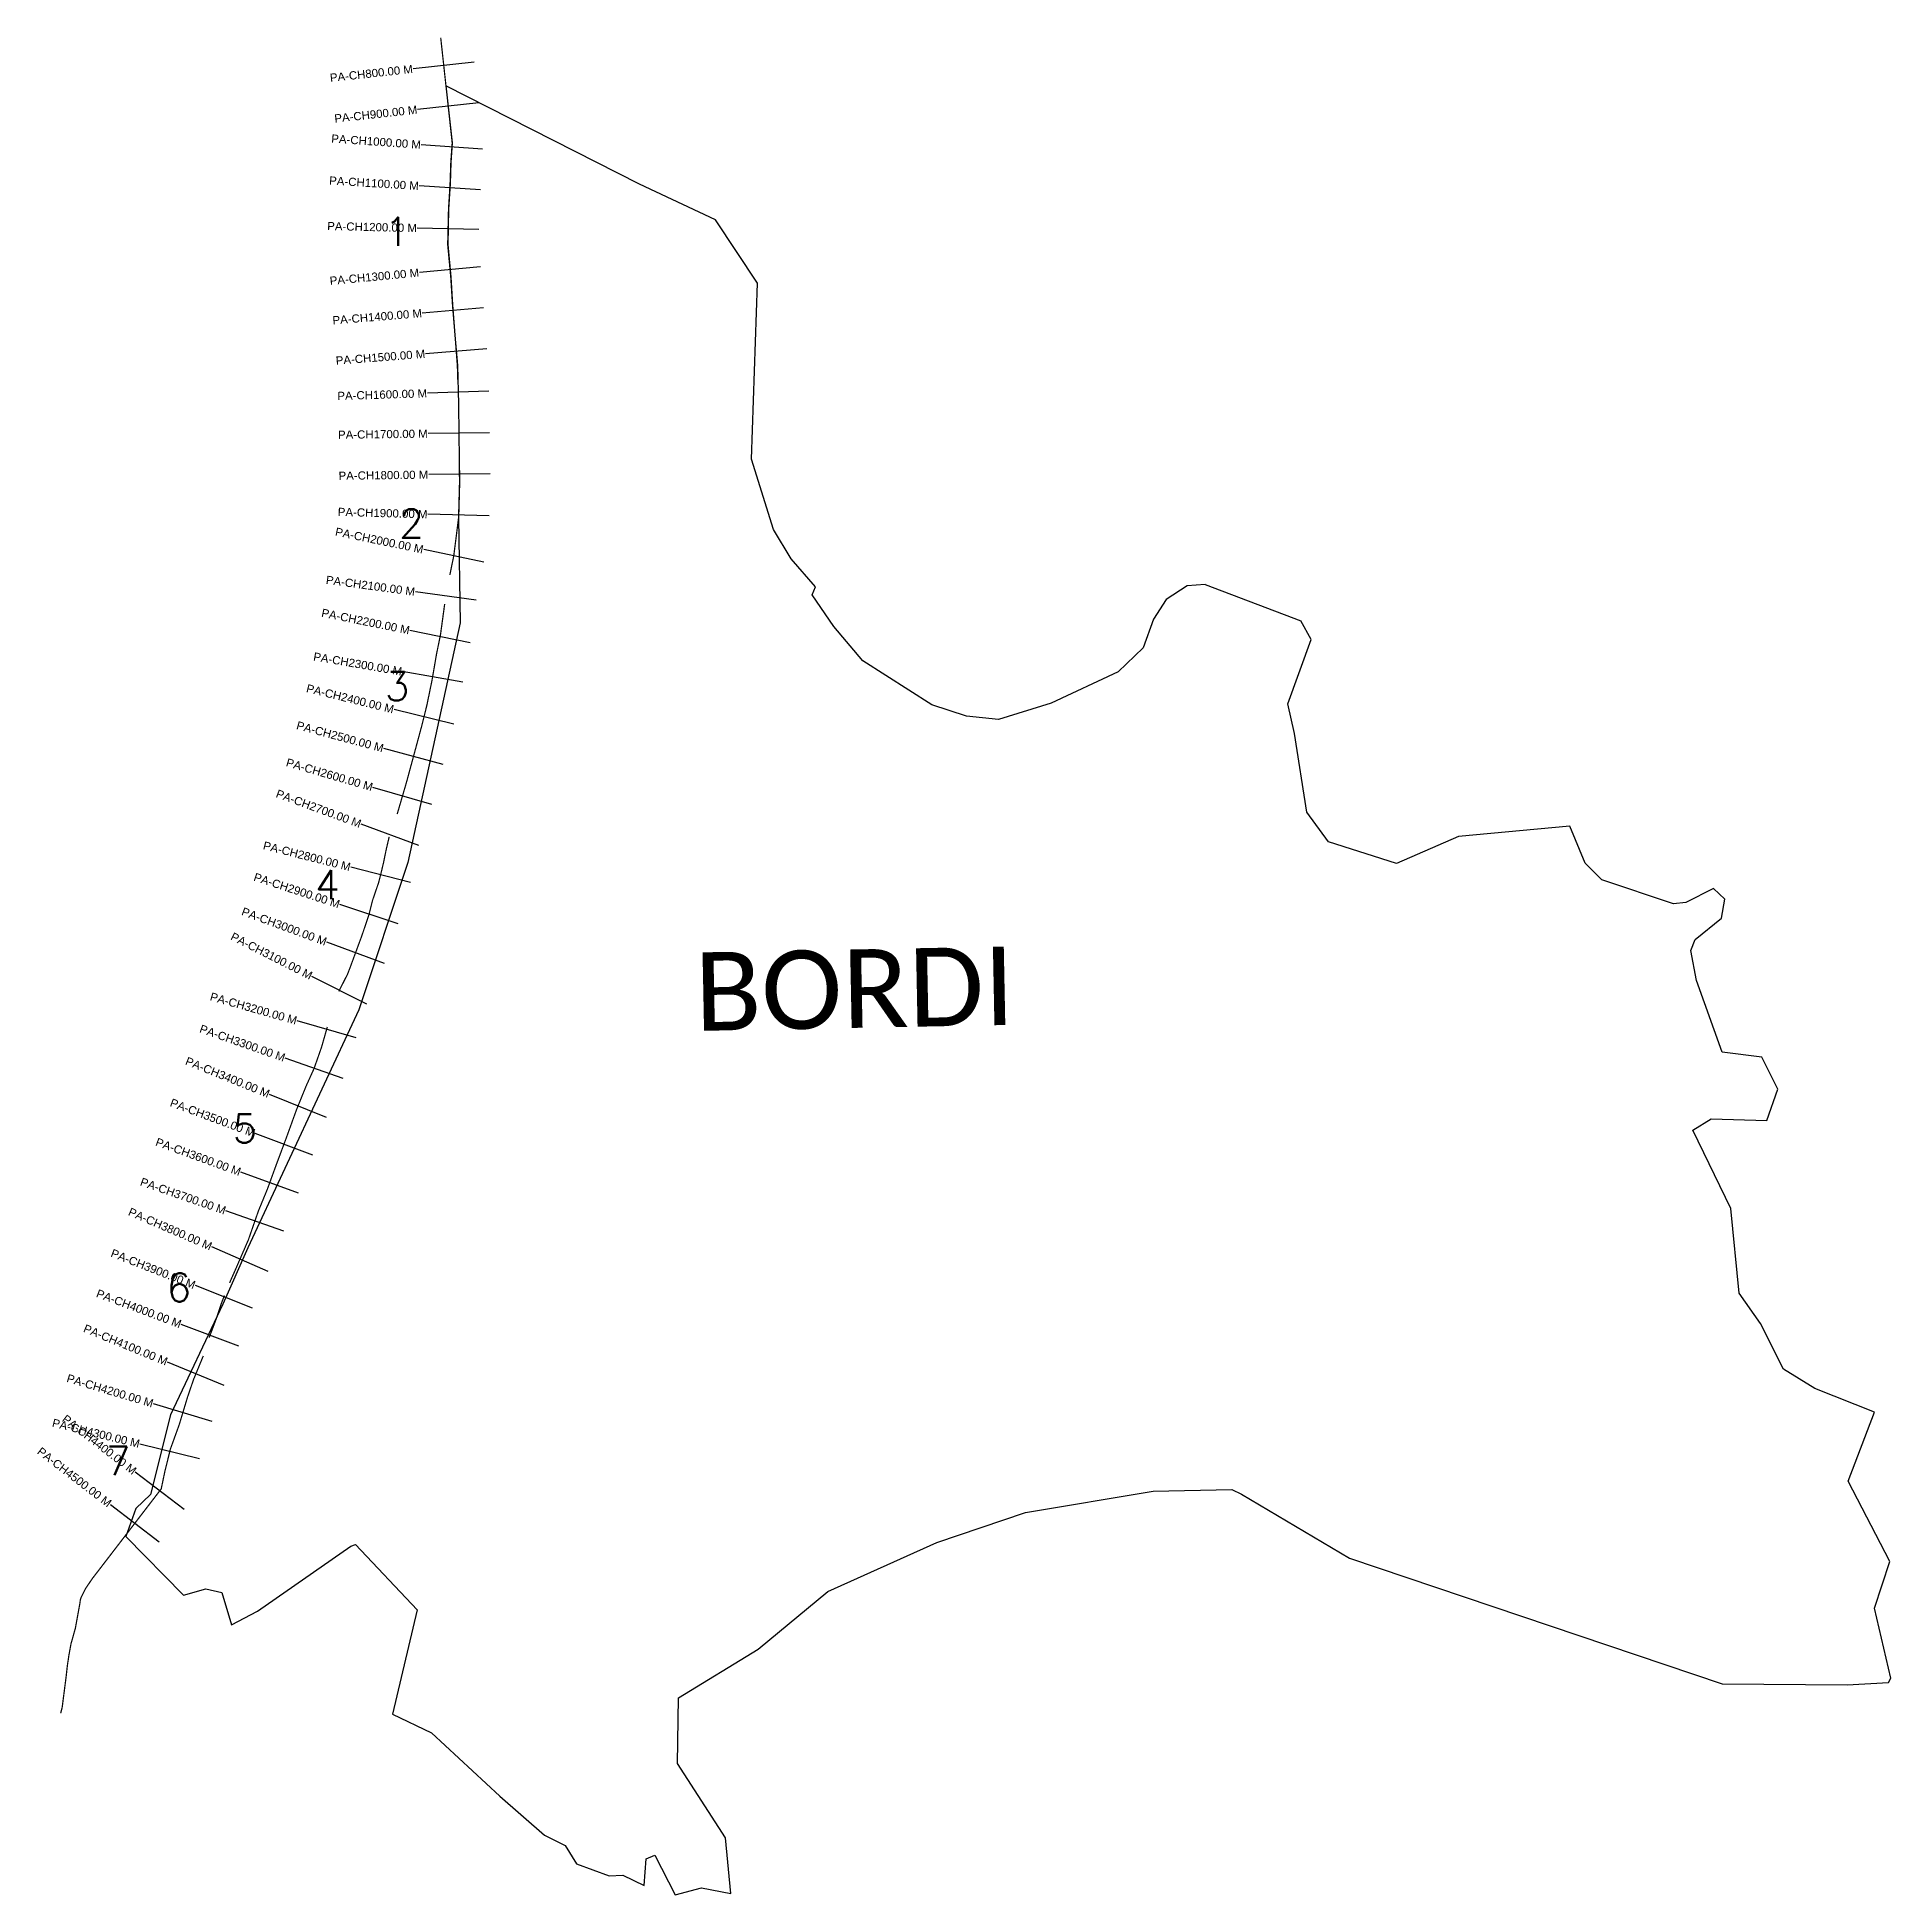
# Model space of a CAD drawing. Header units: metres. Extents: x 262506 to 267030, y 2222791 to 2227325.
import ezdxf
from ezdxf.enums import TextEntityAlignment as Align

# ---------------------------------------------------------------- set-up
doc = ezdxf.new("R2010")
doc.units = ezdxf.units.M
for name, color, linetype in [('CS', 134, 'Continuous'), ('CSMark', 6, 'Continuous'), ('NATURALLY PROTECTED', 3, 'Continuous'), ('village', 3, 'Continuous'), ('VILLAGE NAME', 250, 'Continuous')]:
    doc.layers.add(name, color=color, linetype=linetype)
doc.styles.add('DynamicDimensions', font='arial.ttf')
doc.styles.get("Standard").update_dxf_attribs({"font": 'simplex.shx'})

msp = doc.modelspace()

# ---------------------------------------------------------------- linework, layer by layer
at = {"color": 6, "flags": 128}
msp.add_lwpolyline([(265357, 2225988.5), (265590.1, 2225899.9)], dxfattribs=at)
at = {"layer": 'CS'}
for p, q in [((263572.8, 2227263.8), (263423.7, 2227247.5)), ((263583.7, 2227164.4), (263434.5, 2227148.1)), ((263593, 2227051.6), (263443.4, 2227062.1)), ((263588, 2226952.4), (263438.3, 2226961.6)), ((263583.8, 2226855.4), (263433.8, 2226858.8)), ((263588.3, 2226764.3), (263439, 2226750.4)), ((263595.5, 2226663.8), (263446, 2226651.5)), ((263603.6, 2226563.7), (263454, 2226552.1)), ((263608.4, 2226460.4), (263458.5, 2226455.8)), ((263610.2, 2226359), (263460.2, 2226357.2)), ((263611.5, 2226259.1), (263461.5, 2226257.1)), ((263609.5, 2226156.1), (263459.6, 2226160.2)), ((263596.2, 2226043.7), (263449.3, 2226074)), ((263577.6, 2225950.7), (263429, 2225971)), ((263562.9, 2225846.9), (263415.9, 2225876.7)), ((263545, 2225750.7), (263397.2, 2225776.3)), ((263522.8, 2225647.8), (263377.2, 2225683.7)), ((263496.8, 2225549.5), (263352, 2225588.7)), ((263469.5, 2225451.7), (263325.6, 2225493.8)), ((263437.3, 2225351.6), (263296.6, 2225403.6)), ((263416.8, 2225261.9), (263271.4, 2225298.8)), ((263387.3, 2225161.1), (263244.7, 2225207.7)), ((263353.4, 2225064.1), (263212.7, 2225116)), ((263310.3, 2224964.4), (263176.6, 2225032.4)), ((263284.6, 2224882.9), (263140.3, 2224923.9)), ((263252.7, 2224783.4), (263111.2, 2224833)), ((263212.1, 2224688), (263073.1, 2224744.6)), ((263178.4, 2224596.2), (263037.9, 2224648.7)), ((263143.9, 2224503), (263003, 2224554.3)), ((263108.2, 2224410.7), (262966.6, 2224460.1)), ((263069.8, 2224312.5), (262932.1, 2224372.2)), ((263031.5, 2224222.9), (262892, 2224277.9)), ((262998, 2224129.9), (262857.6, 2224182.7)), ((262962.7, 2224034), (262824, 2224091.1)), ((262933.3, 2223946.2), (262789.7, 2223989.4)), ((262902.5, 2223855.1), (262756.8, 2223891)), ((262864.5, 2223731), (262745.5, 2223822.4)), ((262803.5, 2223651.7), (262684.6, 2223743.1))]:
    msp.add_line(p, q, dxfattribs=at)
at = {"layer": 'NATURALLY PROTECTED', "const_width": 3, "flags": 128}
for points in [[(263490.9, 2227323.2), (263518.9, 2227066.8), (263515.5, 2227018.5), (263513.7, 2226966.5), (263509.9, 2226904.8), (263507.9, 2226818.3), (263515.4, 2226738.9), (263519.6, 2226671.5), (263525.7, 2226597.7), (263531.5, 2226523.2), (263532.9, 2226477.8)], [(263536.1, 2226291.4), (263536.8, 2226238.5), (263534.4, 2226150.9), (263522.8, 2226059.1), (263513.2, 2226012.3)], [(263500.6, 2225941.4), (263490.5, 2225867.4), (263480.5, 2225818.2), (263469.6, 2225754.8), (263457.2, 2225694.8), (263445.2, 2225646.2), (263429.5, 2225588), (263407.3, 2225506), (263384.6, 2225428.4)], [(263365.3, 2225373.1), (263364.9, 2225372.1), (263357.7, 2225341.5), (263351.8, 2225312.1), (263346, 2225287.8), (263339.2, 2225261), (263324.1, 2225216.8), (263316.4, 2225185.4), (263310.2, 2225166.5), (263297.9, 2225130.3), (263285.8, 2225097.6), (263270.2, 2225055.3), (263263.6, 2225038.1), (263242.2, 2224995.9)], [(263214.1, 2224909.1), (263200, 2224859.6), (263181.6, 2224807.2), (263162.5, 2224765.1), (263139, 2224707.3), (263114.1, 2224638.5), (263090.5, 2224575.4), (263067.7, 2224512.9), (263046, 2224460.2), (263021.5, 2224389.7), (262991.2, 2224319.8), (262975.5, 2224284.4)], [(262963, 2224253.6), (262955.5, 2224234.4), (262943.1, 2224196.9), (262925.9, 2224151.3), (262925.9, 2224151.1)], [(262911.4, 2224106.2), (262887.8, 2224049.1), (262873.1, 2224006.2), (262852.5, 2223937.9), (262831.1, 2223878.9), (262817.7, 2223824.8), (262808.7, 2223781.6), (262757.6, 2223715.1), (262640.6, 2223562.8), (262623.7, 2223537.9), (262613.5, 2223517.5), (262611.2, 2223510.8), (262610.5, 2223504), (262599.1, 2223441.3), (262588.5, 2223403.5), (262583.3, 2223374.9), (262579.7, 2223350.9), (262576.7, 2223323.9), (262567, 2223248.6), (262563.3, 2223234)]]:
    msp.add_lwpolyline(points, dxfattribs=at)
at = {"layer": 'village', "color": 6, "flags": 128}
msp.add_lwpolyline([(265357, 2225988.5), (265312.8, 2225985.4), (265261.7, 2225952.3), (265230.7, 2225904.6), (265205.6, 2225834.6), (265144.7, 2225775.7), (264981, 2225699.3), (264852.6, 2225659.3), (264774.4, 2225667.5), (264689.3, 2225695.3), (264521.5, 2225802.6), (264450.2, 2225886.1), (264397.3, 2225963.3), (264405.6, 2225983.4), (264346.3, 2226051.4), (264303, 2226123.1), (264249.6, 2226295), (264264.3, 2226724.6), (264161.2, 2226878.6), (263976.3, 2226966), (263503.7, 2227205.8), (263518.9, 2227066.8), (263515.5, 2227018.5), (263513.7, 2226966.5), (263509.9, 2226904.8), (263507.9, 2226818.3), (263515.4, 2226738.9), (263519.6, 2226671.5), (263525.7, 2226597.7), (263531.5, 2226523.2), (263534.4, 2226429.1), (263535.3, 2226356.2), (263536.8, 2226238.5), (263534.4, 2226150.9), (263538.7, 2225895.5), (263411, 2225310.7), (263291.1, 2224951), (263020, 2224369.8), (262958.8, 2224232.5), (262831.4, 2223962.3), (262782.7, 2223767.7), (262746.4, 2223733.9), (262722.7, 2223665.5), (262863.1, 2223522), (262917.4, 2223537.4), (262956.8, 2223528.6), (262980, 2223449.9), (263044, 2223483.2), (263271.8, 2223642.1), (263282.6, 2223646), (263433.4, 2223486.3), (263372.9, 2223231.9), (263468.7, 2223186.7), (263634.9, 2223032.1), (263744.4, 2222936.5), (263795, 2222911.5), (263822.2, 2222866.7), (263902.2, 2222837.4), (263935, 2222839.3), (263987.4, 2222813.8), (263992.1, 2222878.9), (264013.3, 2222888), (264063.5, 2222790.9), (264127.8, 2222807.7), (264199.3, 2222794.5), (264186, 2222929.8), (264068.5, 2223111.4), (264071.2, 2223272.1), (264265.7, 2223390.2), (264435.9, 2223531.2), (264701.5, 2223651.1), (264918, 2223724.2), (265230.1, 2223776.3), (265421.7, 2223779.9), (265445.7, 2223768.9), (265708.7, 2223612.2), (266618.4, 2223306), (266923.7, 2223303.7), (267024.9, 2223309.1), (267030.3, 2223319.7), (266990.3, 2223490.3), (267027.6, 2223604.6), (266925.9, 2223800.5), (266990, 2223968.6), (266844.8, 2224026.9), (266768.7, 2224073.7), (266712.3, 2224185.3), (266659.8, 2224259.6), (266639.8, 2224466.1), (266547.4, 2224657.4), (266591.4, 2224685.2), (266727.3, 2224680.9), (266754.2, 2224756.9), (266715.2, 2224835.3), (266618.8, 2224847.5), (266556.1, 2225022.3), (266542.2, 2225096), (266552.7, 2225122.5), (266616.7, 2225174.2), (266624.9, 2225220.9), (266597.6, 2225246.9), (266530.1, 2225212.5), (266500.1, 2225209.7), (266325.3, 2225267.9), (266284.2, 2225308.4), (266246.9, 2225399), (265974.7, 2225373.7), (265823.4, 2225308.1), (265657.5, 2225361.1), (265605, 2225432.9), (265574.5, 2225624.9), (265558.3, 2225697.7), (265615.6, 2225854.4), (265590.1, 2225899.9)], dxfattribs=at)

# ---------------------------------------------------------------- texts
at = {"char_height": 70, "attachment_point": 1}
for s, insert in [('1', (263353.8, 2226885.2)), ('2', (263389.4, 2226172.5)), ('3', (263354.5, 2225775.5)), ('4', (263184.4, 2225291.3)), ('5', (262983.1, 2224696.6)), ('6', (262821.7, 2224308.4)), ('7', (262673.4, 2223885.2))]:
    msp.add_mtext_dynamic_manual_height_columns(s, width=95.172, gutter_width=1, heights=[0], dxfattribs=dict(at, insert=insert))
at = {"layer": 'CSMark', "style": 'DynamicDimensions'}
for s, rotation, p in [('PA-CH800.00 M', 6.2287, (263422.7, 2227247.4)), ('PA-CH900.00 M', 6.2287, (263433.6, 2227148)), ('PA-CH1000.00 M', 355.977, (263442.4, 2227062.2)), ('PA-CH1100.00 M', 356.4768, (263437.3, 2226961.6)), ('PA-CH1200.00 M', 358.6894, (263432.8, 2226858.8)), ('PA-CH1300.00 M', 5.3432, (263438, 2226750.3)), ('PA-CH1400.00 M', 4.7062, (263445, 2226651.4)), ('PA-CH1500.00 M', 4.4279, (263453, 2226552.1)), ('PA-CH1600.00 M', 1.7566, (263457.5, 2226455.7)), ('PA-CH1700.00 M', 0.7173, (263459.2, 2226357.1)), ('PA-CH1800.00 M', 0.7424, (263460.5, 2226257.1)), ('PA-CH1900.00 M', 358.4123, (263458.6, 2226160.2)), ('PA-CH2000.00 M', 348.3383, (263448.4, 2226074.2)), ('PA-CH2100.00 M', 352.2224, (263428, 2225971.1)), ('PA-CH2200.00 M', 348.526, (263414.9, 2225876.9)), ('PA-CH2300.00 M', 350.1816, (263396.2, 2225776.4)), ('PA-CH2400.00 M', 346.1491, (263376.2, 2225683.9)), ('PA-CH2500.00 M', 344.8588, (263351, 2225588.9)), ('PA-CH2600.00 M', 343.672, (263324.6, 2225494.1)), ('PA-CH2700.00 M', 339.7183, (263295.7, 2225404)), ('PA-CH2800.00 M', 345.7776, (263270.4, 2225299)), ('PA-CH2900.00 M', 341.9032, (263243.8, 2225208.1)), ('PA-CH3000.00 M', 339.7329, (263211.7, 2225116.4)), ('PA-CH3100.00 M', 333.0708, (263175.7, 2225032.8)), ('PA-CH3200.00 M', 344.1107, (263139.4, 2224924.2)), ('PA-CH3300.00 M', 340.6628, (263110.3, 2224833.4)), ('PA-CH3400.00 M', 337.8603, (263072.2, 2224744.9)), ('PA-CH3500.00 M', 339.4957, (263036.9, 2224649.1)), ('PA-CH3600.00 M', 339.9772, (263002.1, 2224554.7)), ('PA-CH3700.00 M', 340.7971, (262965.6, 2224460.4)), ('PA-CH3800.00 M', 336.5799, (262931.2, 2224372.6)), ('PA-CH3900.00 M', 338.4816, (262891, 2224278.3)), ('PA-CH4000.00 M', 339.4002, (262856.7, 2224183.1)), ('PA-CH4100.00 M', 337.6279, (262823.1, 2224091.5)), ('PA-CH4200.00 M', 343.2355, (262788.7, 2223989.7)), ('PA-CH4300.00 M', 346.1512, (262755.9, 2223891.3)), ('PA-CH4400.00 M', 322.4677, (262744.7, 2223823)), ('PA-CH4500.00 M', 322.4677, (262683.8, 2223743.7))]:
    msp.add_text(s, height=20, rotation=rotation, dxfattribs=at).set_placement(p, align=Align.MIDDLE_RIGHT)
at = {"layer": 'VILLAGE NAME', "insert": (264109, 2225090.7), "char_height": 191.456, "attachment_point": 1, "rotation": 1.1028}
msp.add_mtext_dynamic_manual_height_columns('{\\fCalibri|b0|i0|c0|p34;BORDI}', width=161.46, gutter_width=957.3, heights=[0], dxfattribs=at)

doc.saveas('drawing.dxf')
